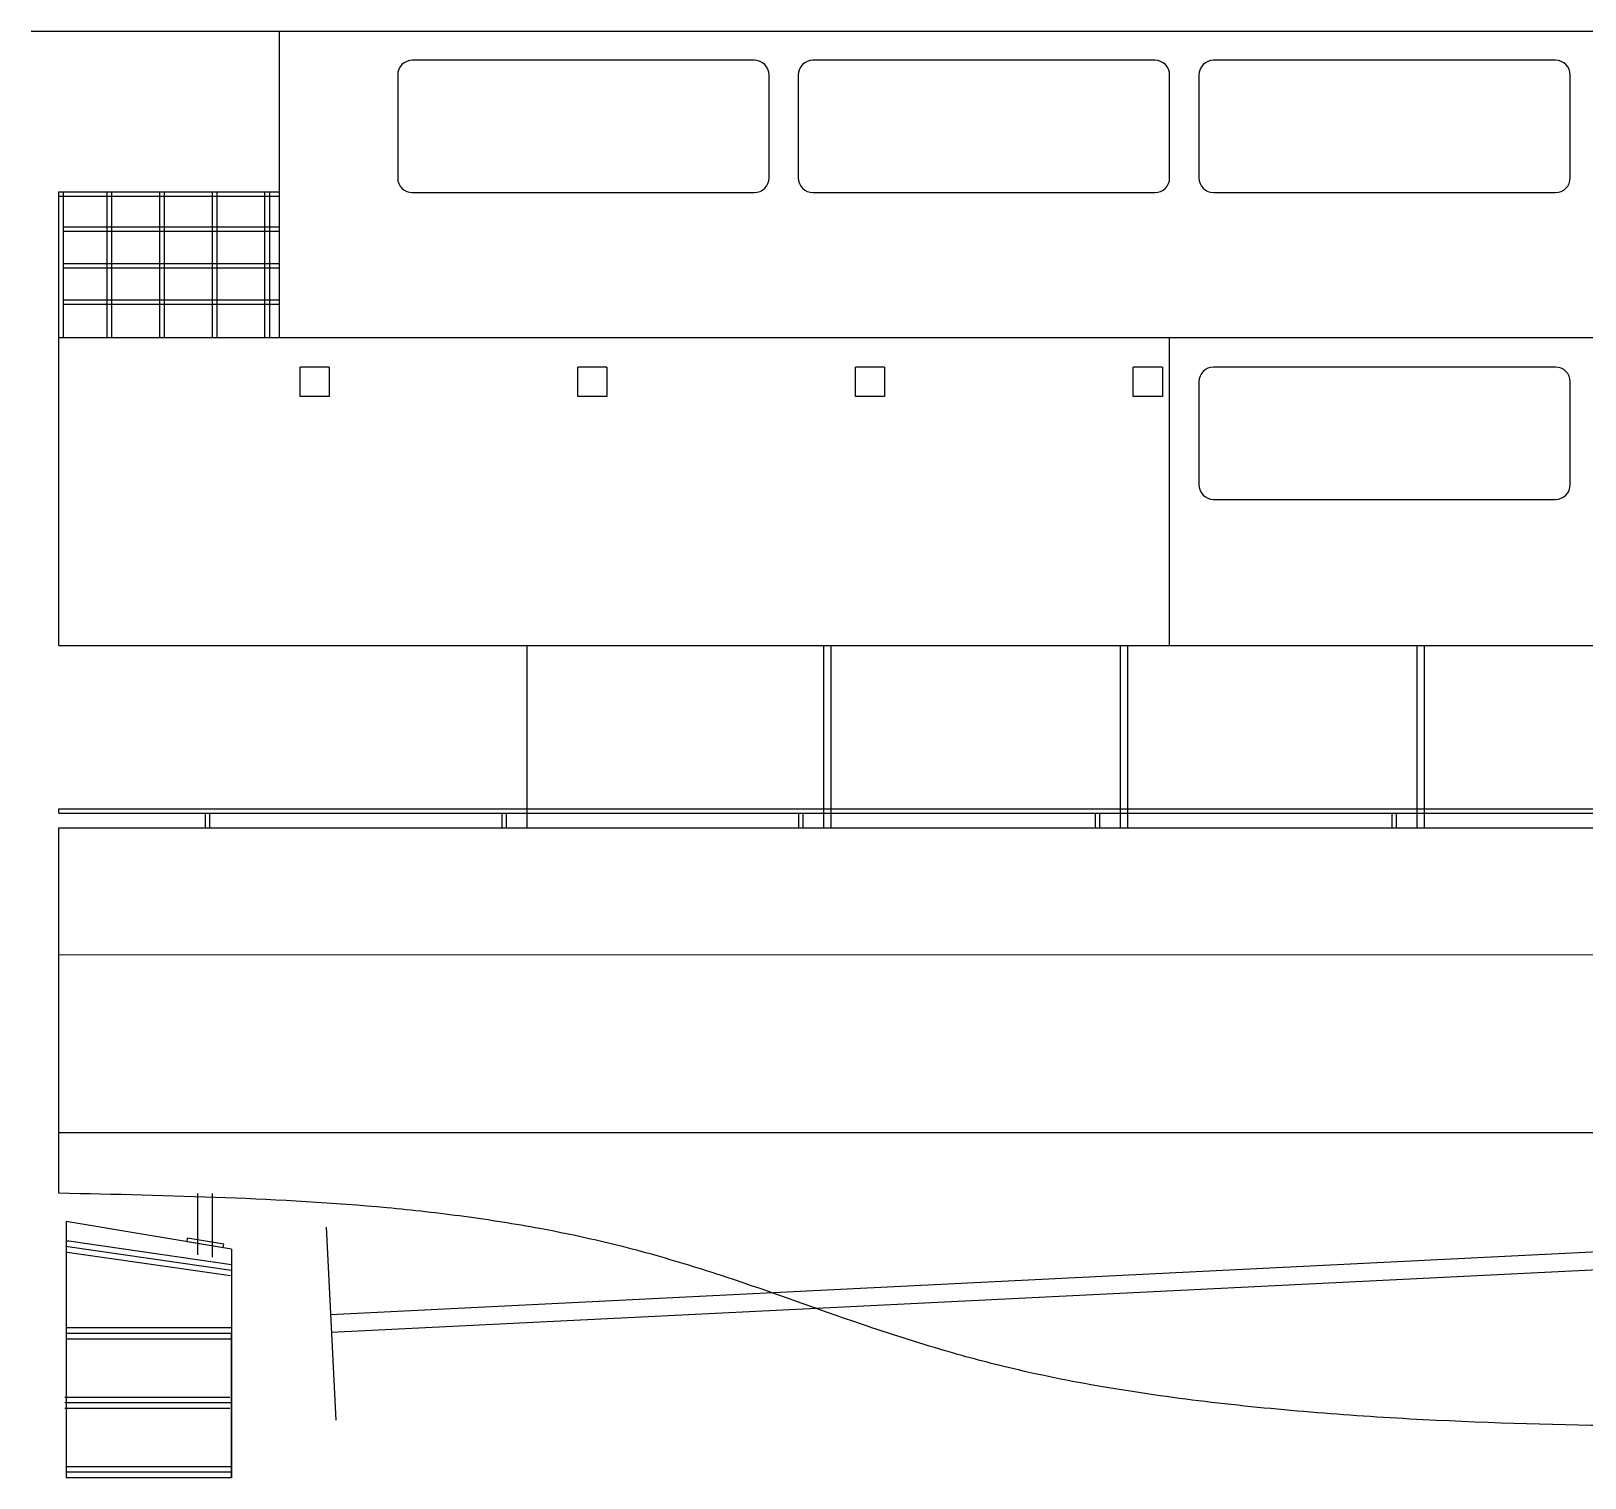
# Model space of a CAD drawing. Header units: millimetres. Extents: x 138823 to 235949, y -69097 to 9810.
# Drawn here: x 140713 to 151344, y -2210 to 7692 of the extents above; entities that cross this region are included whole.
import ezdxf

# ---------------------------------------------------------------- set-up
doc = ezdxf.new("R2010")
doc.units = ezdxf.units.MM
for name, color, linetype in [('0 CASCO', 7, 'Continuous'), ('4 BALAUSTRADA', 50, 'Continuous'), ('Casco', 7, 'Continuous'), ('Conves_superior', 4, 'Continuous'), ('Linha dagua', 151, 'Continuous')]:
    doc.layers.add(name, color=color, linetype=linetype)

msp = doc.modelspace()

# ---------------------------------------------------------------- linework, layer by layer
for p, q in [((140713, 7692), (196198, 7692)), ((140903, -262), (140903, 1371))]:
    msp.add_line(p, q)
at = {"layer": '0 CASCO'}
for p, q in [((148503, 3487), (148503, 5592)), ((142753, 5392), (142553, 5392)), ((142553, 5192), (142553, 5392)), ((142753, 5392), (142753, 5192)), ((144653, 5392), (144453, 5392)), ((144453, 5192), (144453, 5392)), ((144653, 5392), (144653, 5192)), ((146553, 5392), (146353, 5392)), ((146353, 5192), (146353, 5392)), ((146553, 5392), (146553, 5192)), ((148453, 5392), (148253, 5392)), ((148253, 5192), (148253, 5392)), ((148453, 5392), (148453, 5192)), ((142753, 5192), (142553, 5192)), ((144653, 5192), (144453, 5192)), ((146553, 5192), (146353, 5192)), ((148453, 5192), (148253, 5192)), ((144104, 3487), (144104, 2240)), ((146134, 3487), (146134, 2240)), ((146184, 3487), (146184, 2240)), ((148164, 3487), (148164, 2240)), ((148214, 3487), (148214, 2240)), ((150194, 3487), (150194, 2240)), ((150244, 3487), (150244, 2240)), ((140903, 1371), (200903, 1370)), ((141853, -683), (141853, -263)), ((141954, -700), (141954, -263)), ((142083, -645), (140953, -455)), ((140953, -455), (140953, -2210)), ((142731, -494), (142797, -1815)), ((142083, -790), (140965, -629)), ((142083, -751), (140970, -591)), ((141780, -594), (141784, -569)), ((141903, -615), (141780, -594)), ((142031, -611), (141784, -569)), ((142078, -827), (140959, -667)), ((142083, -645), (142083, -2210)), ((142083, -1184), (140953, -1184)), ((142083, -1222), (140953, -1222)), ((142083, -1260), (140953, -1260)), ((142083, -1697), (142083, -1222)), ((142073, -1659), (140943, -1659)), ((142073, -1697), (140943, -1697)), ((142083, -1697), (140953, -1697)), ((142083, -2172), (142083, -1697)), ((142073, -1735), (140943, -1735)), ((142083, -2134), (140953, -2134)), ((142083, -2172), (140953, -2172)), ((142083, -2172), (140953, -2172)), ((142083, -2210), (140953, -2210))]:
    msp.add_line(p, q, dxfattribs=at)
at = {"layer": '0 CASCO', "color": 3}
for p, q in [((140970, -591), (140953, -589)), ((140965, -629), (140953, -627)), ((142027, -636), (142031, -611)), ((140959, -667), (140953, -667)), ((142083, -2210), (142083, -2172))]:
    msp.add_line(p, q, dxfattribs=at)
at = {"layer": '0 CASCO'}
for points in [[(145762, 6687), (145762, 7392, 0.414214), (145662, 7492), (143321, 7492, 0.414214), (143221, 7392), (143221, 6687, 0.414214), (143321, 6587), (145662, 6587, 0.414214)], [(148503, 6687), (148503, 7392, 0.414214), (148403, 7492), (146062, 7492, 0.414214), (145962, 7392), (145962, 6687, 0.414214), (146062, 6587), (148403, 6587, 0.414214)], [(151244, 6687), (151244, 7392, 0.414214), (151144, 7492), (148803, 7492, 0.414214), (148703, 7392), (148703, 6687, 0.414214), (148803, 6587), (151144, 6587, 0.414214)], [(151244, 4587), (151244, 5292, 0.414214), (151144, 5392), (148803, 5392, 0.414214), (148703, 5292), (148703, 4587, 0.414214), (148803, 4487), (151144, 4487, 0.414214)]]:
    msp.add_lwpolyline(points, format="xyb", close=True, dxfattribs=at)
msp.add_spline([(200903, 1388), (200899, 1108), (200870, 810), (200792, 480), (200650, 113), (200427, -294), (200099, -759), (199886, -1015), (199630, -1267), (199317, -1493), (198936, -1669), (198603, -1758), (198123, -1827), (197645, -1855), (197215, -1861), (193504, -1862), (153023, -1862), (151653, -1855), (150238, -1812), (149512, -1764), (148789, -1693), (148087, -1594), (147427, -1462), (146966, -1340), (146394, -1158), (145468, -836), (144958, -680), (144194, -504), (143677, -422), (143147, -362), (142043, -293), (140903, -262)], degree=3, dxfattribs=at)
at = {"layer": '4 BALAUSTRADA'}
for p, q in [((140903, 5592), (140903, 6592)), ((140903, 6592), (142413, 6592)), ((140933, 6592), (140933, 5592)), ((141233, 5592), (141233, 6592)), ((141263, 6592), (141263, 5592)), ((141593, 5592), (141593, 6592)), ((141623, 6592), (141623, 5592)), ((141953, 5592), (141953, 6592)), ((141983, 6592), (141983, 5592)), ((142313, 5592), (142313, 6592)), ((142343, 6592), (142343, 5592)), ((140903, 6562), (142413, 6562)), ((140933, 6352), (142413, 6352)), ((140933, 6322), (142413, 6322)), ((140933, 6102), (142413, 6102)), ((140933, 6072), (142413, 6072)), ((140933, 5852), (142413, 5852)), ((140933, 5822), (142413, 5822)), ((140903, 2370), (200903, 2370)), ((140903, 2340), (140903, 2370)), ((140903, 2340), (200903, 2340)), ((141903, 2340), (141903, 2240)), ((141933, 2340), (141933, 2240)), ((143933, 2340), (143933, 2240)), ((143963, 2340), (143963, 2240)), ((145963, 2340), (145963, 2240)), ((145993, 2340), (145993, 2240)), ((147993, 2340), (147993, 2240)), ((148023, 2340), (148023, 2240)), ((150023, 2340), (150023, 2240)), ((150053, 2340), (150053, 2240)), ((140903, 1371), (140903, 2240)), ((140903, 2240), (200903, 2240))]:
    msp.add_line(p, q, dxfattribs=at)
at = {"layer": 'Casco'}
for p, q in [((142413, 5592), (142413, 7692)), ((140903, 3487), (140903, 5592)), ((196546, 5592), (140903, 5592)), ((155119, -479), (142761, -1093)), ((155126, -602), (142767, -1216))]:
    msp.add_line(p, q, dxfattribs=at)
at = {"layer": 'Conves_superior'}
msp.add_line((140903, 3487), (196934, 3487), dxfattribs=at)
at = {"layer": 'Linha dagua'}
msp.add_line((200667, 151), (140903, 151), dxfattribs=at)

doc.saveas('drawing.dxf')
